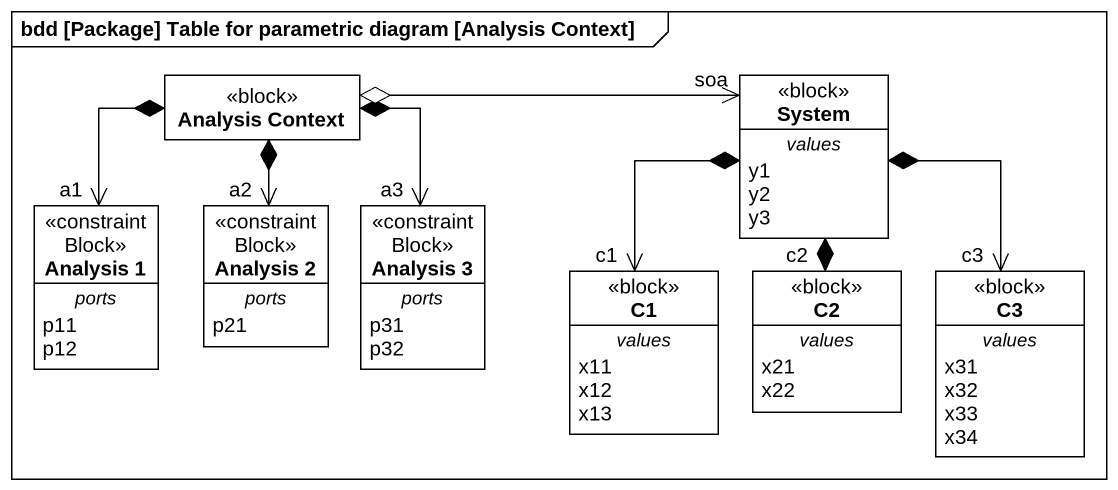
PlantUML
@startuml
mainframe bdd [Package] Table for parametric diagram [Analysis Context]
hide circle
hide empty members
class "Analysis Context" as Analysis_Context <<block>>
class System <<block>> {
  -- values --
  y1
  y2
  y3
}
class "Analysis 1" as Analysis_1 <<constraintBlock>> {
  -- ports --
  p11
  p12
}
class "Analysis 2" as Analysis_2 <<constraintBlock>> {
  -- ports --
  p21
}
class "Analysis 3" as Analysis_3 <<constraintBlock>> {
  -- ports --
  p31
  p32
}
class C1 <<block>> {
  -- values --
  x11
  x12
  x13
}
class C2 <<block>> {
  -- values --
  x21
  x22
}
class C3 <<block>> {
  -- values --
  x31
  x32
  x33
  x34
}
Analysis_Context o-right-> "soa" System
Analysis_Context *--> "a1" Analysis_1
Analysis_Context *--> "a2" Analysis_2
Analysis_Context *--> "a3" Analysis_3
System *--> "c1" C1
System *--> "c2" C2
System *--> "c3" C3
@enduml
